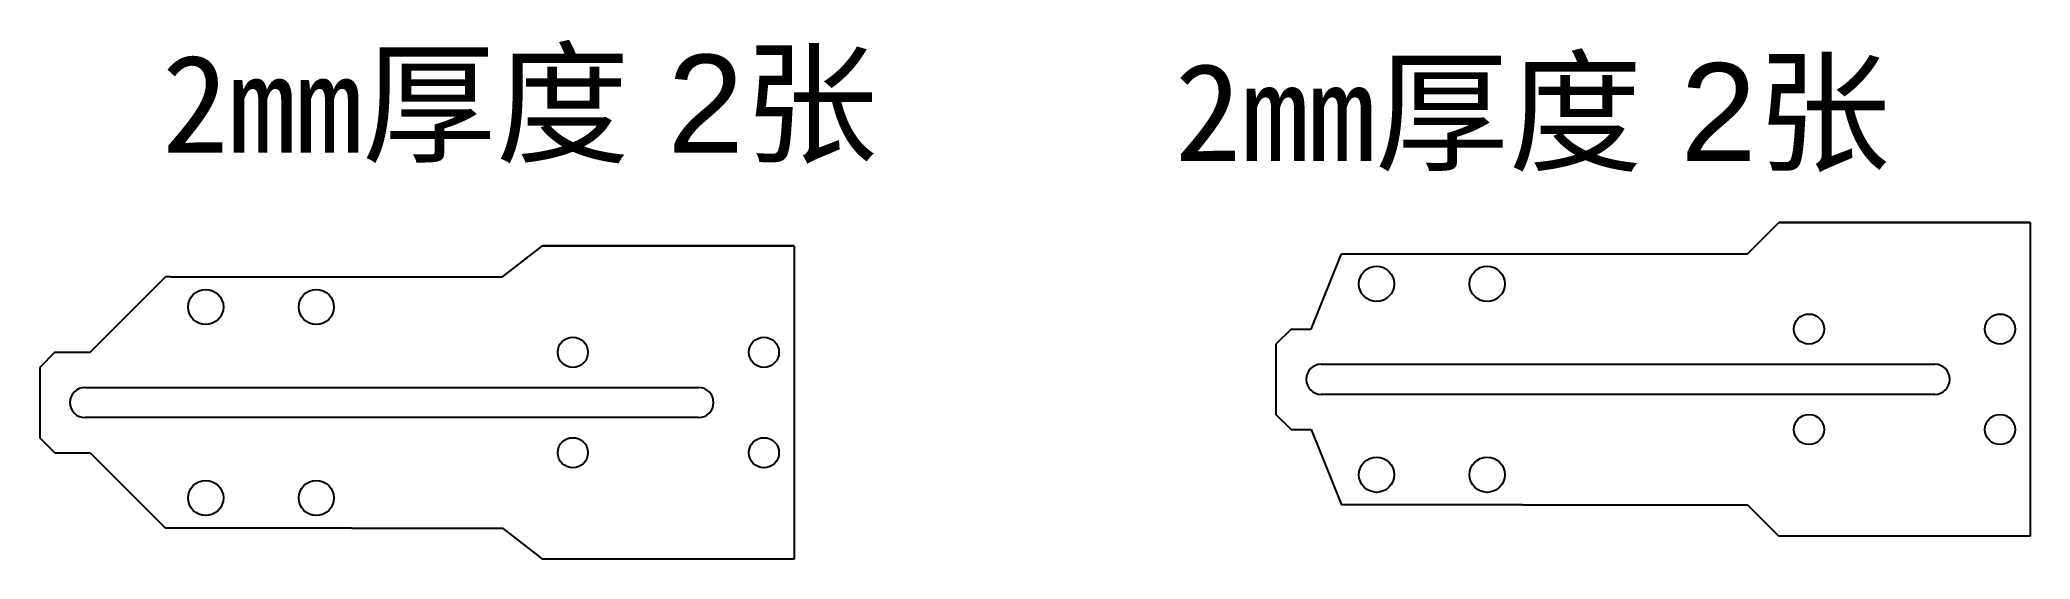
# Model space of a CAD drawing. Header units: millimetres. Extents: x 2180 to 2378, y 1953 to 2005.
import ezdxf

# ---------------------------------------------------------------- set-up
doc = ezdxf.new("R2010")
doc.units = ezdxf.units.MM
doc.styles.get("Standard").update_dxf_attribs({"font": 'arial.ttf'})

msp = doc.modelspace()

# ---------------------------------------------------------------- linework, layer by layer
for p, q in [((2349.65, 1983.8), (2352.75, 1986.9)), ((2352.75, 1986.9), (2365.25, 1986.9)), ((2377.75, 1986.9), (2352.75, 1986.9)), ((2377.75, 1986.9), (2352.75, 1986.9)), ((2365.25, 1986.9), (2377.75, 1986.9)), ((2377.75, 1986.9), (2377.75, 1955.7)), ((2225.83, 1981.49), (2229.83, 1984.59)), ((2229.83, 1984.59), (2242.33, 1984.59)), ((2254.83, 1984.59), (2229.83, 1984.59)), ((2242.33, 1984.59), (2254.83, 1984.59)), ((2254.83, 1984.59), (2254.83, 1953.39)), ((2306.25, 1976.3), (2309.25, 1983.8)), ((2309.25, 1983.8), (2312.75, 1983.8)), ((2312.75, 1983.8), (2327.25, 1983.8)), ((2327.25, 1983.8), (2349.65, 1983.8)), ((2184.83, 1973.99), (2192.33, 1981.49)), ((2192.83, 1981.49), (2192.33, 1981.49)), ((2192.83, 1981.49), (2210.83, 1981.49)), ((2210.83, 1981.49), (2225.83, 1981.49)), ((2304.25, 1976.3), (2302.75, 1974.8)), ((2304.25, 1976.3), (2306.25, 1976.3)), ((2181.33, 1973.99), (2179.83, 1972.49)), ((2181.33, 1973.99), (2184.83, 1973.99)), ((2302.75, 1974.8), (2302.75, 1967.8)), ((2179.83, 1972.49), (2179.83, 1965.49)), ((2307.25, 1972.8), (2327.25, 1972.8)), ((2327.25, 1972.8), (2368.25, 1972.8)), ((2184.33, 1970.49), (2204.33, 1970.49)), ((2204.33, 1970.49), (2245.33, 1970.49)), ((2327.25, 1969.8), (2307.25, 1969.8)), ((2368.25, 1969.8), (2327.25, 1969.8)), ((2204.33, 1967.49), (2184.33, 1967.49)), ((2245.33, 1967.49), (2204.33, 1967.49)), ((2304.25, 1966.3), (2302.75, 1967.8)), ((2181.33, 1963.99), (2179.83, 1965.49)), ((2304.25, 1966.3), (2306.25, 1966.3)), ((2306.25, 1966.3), (2309.25, 1958.8)), ((2181.33, 1963.99), (2184.83, 1963.99)), ((2184.83, 1963.99), (2192.33, 1956.49)), ((2327.25, 1958.8), (2309.25, 1958.8)), ((2327.25, 1958.8), (2349.65, 1958.8)), ((2349.65, 1958.8), (2352.75, 1955.7)), ((2192.83, 1956.49), (2192.33, 1956.49)), ((2210.83, 1956.49), (2192.83, 1956.49)), ((2210.83, 1956.49), (2225.83, 1956.49)), ((2225.83, 1956.49), (2229.83, 1953.39)), ((2377.75, 1955.7), (2352.75, 1955.7)), ((2377.75, 1955.7), (2352.75, 1955.7)), ((2254.83, 1953.39), (2229.83, 1953.39)), ((2254.83, 1953.39), (2229.83, 1953.39))]:
    msp.add_line(p, q)
for centre, radius in [((2312.75, 1980.8), 1.75), ((2323.75, 1980.8), 1.75), ((2196.33, 1978.49), 1.75), ((2207.33, 1978.49), 1.75), ((2355.75, 1976.3), 1.5), ((2374.75, 1976.3), 1.5), ((2232.83, 1973.99), 1.5), ((2251.83, 1973.99), 1.5), ((2355.75, 1966.3), 1.5), ((2374.75, 1966.3), 1.5), ((2232.83, 1963.99), 1.5), ((2251.83, 1963.99), 1.5), ((2312.75, 1961.8), 1.75), ((2323.75, 1961.8), 1.75), ((2196.33, 1959.49), 1.75), ((2207.33, 1959.49), 1.75)]:
    msp.add_circle(centre, radius)
for centre, start, end in [((2307.25, 1971.3), 90, 270), ((2368.25, 1971.3), 270, 90), ((2184.33, 1968.99), 90, 270), ((2245.33, 1968.99), 270, 90)]:
    msp.add_arc(centre, 1.5, start, end)

# ---------------------------------------------------------------- texts
at = {"char_height": 9.7504, "attachment_point": 1}
for insert in [(2191.97, 2003.61), (2292.68, 2002.77)]:
    msp.add_mtext_dynamic_manual_height_columns('{\\fSimSun|b0|i0|c134|p2;2mm厚度} 2{\\fSimSun|b0|i0|c134|p2;张}', width=191.933, gutter_width=48.75, heights=[0], dxfattribs=dict(at, insert=insert))

doc.saveas('drawing.dxf')
